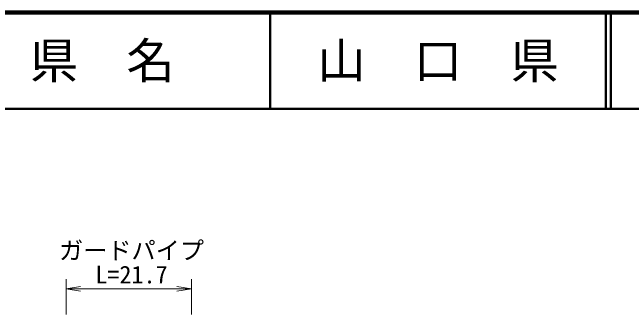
# Model space of a CAD drawing. Units: millimetres, scale not verified. Extents: x 40000 to 680000, y 20000 to 380000.
# Drawn here: x 306324 to 370416, y 348701 to 380000 of the extents above; entities that cross this region are included whole.
import ezdxf
from ezdxf.enums import TextEntityAlignment as Align

# ---------------------------------------------------------------- set-up
doc = ezdxf.new("R2010")
doc.units = ezdxf.units.MM
doc.header["$LTSCALE"] = 1000
for name, color, linetype, lineweight in [('M-STR-HTXT', 7, 'Continuous', 13), ('M-TTL', 2, 'Continuous', 140), ('M-TTL-LINE', 7, 'Continuous', 50), ('M-TTL-TXT', 7, 'Continuous', 13)]:
    doc.layers.add(name, color=color, linetype=linetype, lineweight=lineweight)
doc.styles.add('ＭＳ ゴシック', font='')
doc.styles.get('ＭＳ ゴシック').set_extended_font_data('MS Gothic')

# ---------------------------------------------------------------- blocks, each defined once
blk = doc.blocks.new('open_arrow')
at = {"color": 0, "linetype": 'Continuous', "lineweight": -2}
blk.add_lwpolyline([(7.5, 1.25), (0, 0), (7.5, -1.25)], dxfattribs=at)

msp = doc.modelspace()

# ---------------------------------------------------------------- linework, layer by layer
at = {"layer": 'M-STR-HTXT'}
for p, q in [((311885, 348701), (311885, 352380)), ((324852, 348701), (324852, 352380)), ((311885, 351380), (324852, 351380))]:
    msp.add_line(p, q, dxfattribs=at)
at = {"layer": 'M-TTL'}
msp.add_line((680000, 380000), (40000, 380000), dxfattribs=at)
at = {"layer": 'M-TTL-LINE'}
for p, q in [((333000, 380000), (333000, 370000)), ((367750, 380000), (367750, 370000)), ((368250, 380000), (368250, 370000)), ((40000, 370000), (680000, 370000))]:
    msp.add_line(p, q, dxfattribs=at)

# ---------------------------------------------------------------- block references
at = {"layer": 'M-STR-HTXT', "xscale": 200, "yscale": 200}
msp.add_blockref('open_arrow', (311885, 351380), dxfattribs=at)
at = {"layer": 'M-STR-HTXT', "xscale": 200, "yscale": 200, "rotation": 180}
msp.add_blockref('open_arrow', (324852, 351380), dxfattribs=at)

# ---------------------------------------------------------------- texts
at = {"layer": 'M-STR-HTXT', "style": 'ＭＳ ゴシック'}
for s, p in [('ガードパイプ', (318651, 353880)), ('L=21.7', (318651, 351380))]:
    msp.add_text(s, height=1833, dxfattribs=at).set_placement(p, align=Align.BOTTOM_CENTER)
at = {"layer": 'M-TTL-TXT', "style": 'ＭＳ ゴシック'}
for s, p in [('県\u3000名', (315625, 375000)), ('山\u3000口\u3000県', (350375, 375000))]:
    msp.add_text(s, height=3666, dxfattribs=at).set_placement(p, align=Align.MIDDLE_CENTER)

doc.saveas('drawing.dxf')
